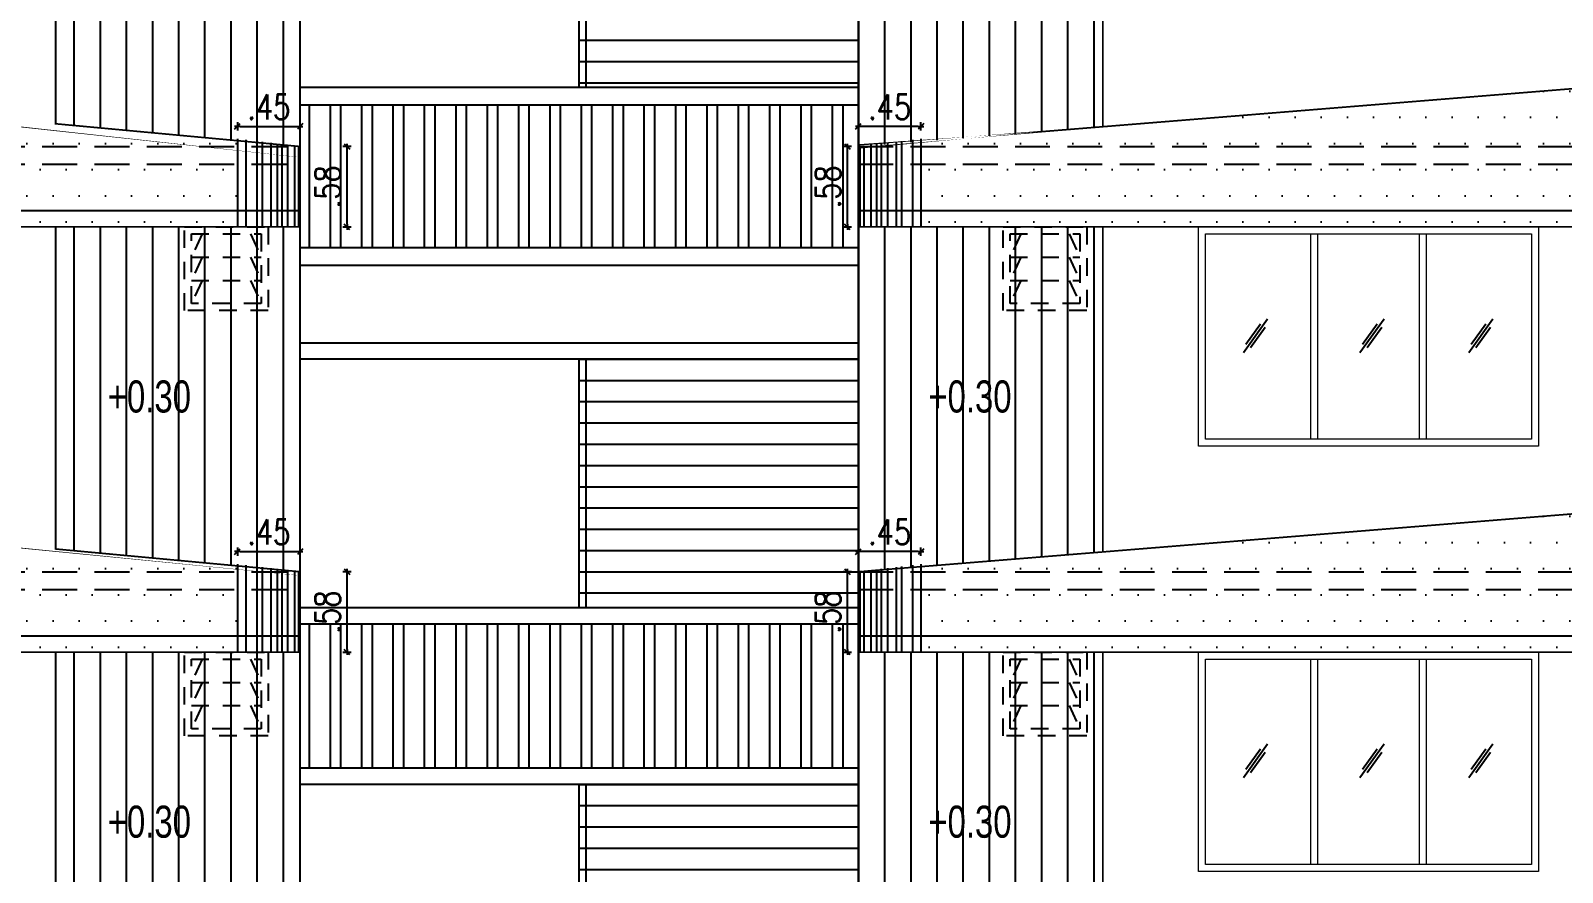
# Model space of a CAD drawing. Header units: inches. Extents: x 14235 to 14499, y 0 to 2549.
# Drawn here: x 14303.44 to 14314.42, y 2434.5 to 2440.53 of the extents above; entities that cross this region are included whole.
import ezdxf
from ezdxf.enums import TextEntityAlignment as Align

# ---------------------------------------------------------------- set-up
doc = ezdxf.new("R2010")
doc.units = ezdxf.units.IN
doc.header["$LTSCALE"] = 0.25
doc.header["$MEASUREMENT"] = 0
doc.header["$PDMODE"] = 35
doc.linetypes.add('1', pattern=[0])
doc.linetypes.add('DASHEDX2', pattern=[1.5, 1, -0.5])
for name, color, linetype in [('ELE.PROJ.', 1, 'Continuous'), ('GLASS WINDOW', 251, '1'), ('hatch', 251, 'Continuous'), ('proj-internal', 1, 'DASHEDX2'), ('Stair', 56, 'Continuous'), ('steel', 251, 'Continuous'), ('wall', 7, 'Continuous'), ('WORK TEX', 6, 'Continuous'), ('WORKING DIM', 7, 'Continuous')]:
    doc.layers.add(name, color=color, linetype=linetype)
doc.layers.add('WINDOW', color=106, linetype='Continuous', lineweight=13)
doc.styles.add('ARL', font='swisscl_0.ttf')
doc.styles.add('romans', font='romans.shx', dxfattribs={"width": 0.8})
doc.dimstyles.new('121', dxfattribs={"dimscale": 0.1, "dimtxt": 1.8, "dimasz": 0.2, "dimexe": 0.03125, "dimexo": 0.25, "dimgap": 0.5, "dimtad": 1, "dimzin": 4, "dimdsep": 46, "dimtxsty": 'romans', "dimblk1": 'MINITICK', "dimblk2": 'MINITICK', "dimsah": 1, "dimcen": 1, "dimse1": 1, "dimse2": 1, "dimclrd": 252, "dimclre": 256, "dimclrt": 7, "dimadec": 3, "dimazin": 0, "dimtfac": 0.8, "dimtix": 1, "dimtmove": 2, "dimatfit": 3, "dimfxl": 0, "dimtolj": 1, "dimtzin": 3, "dimarcsym": 0})
pattern_1 = [(90, (-144.810584325649, -43.11233376122209), (-0.225, 2.775557561562891e-17), []), (90, (-144.7355843257748, -43.03733376134794), (-0.225, 2.775557561562891e-17), [])]
pattern_2 = [(90, (-144.810584325649, -27.86233376122254), (-0.1875, 2.775557561562891e-17), [])]
pattern_3 = [(0, (-42.02475947637686, 18.30000000000018), (0.09375, 0.1875), [0, -0.1875])]
pattern_4 = [(90, (-144.810584325649, -24.81233376122191), (-0.1875, 2.775557561562891e-17), [])]
pattern_5 = [(0, (-42.02475947637686, 21.34999999999991), (0.09375, 0.1875), [0, -0.1875])]
pattern_6 = [(90, (-144.810584325649, -21.76233376122218), (-0.1875, 2.775557561562891e-17), [])]

# ---------------------------------------------------------------- blocks, each defined once
blk = doc.blocks.new('MINITICK')
at = {"color": 7}
for p, q in [((1, 1), (-1, -1)), ((-1, 0), (1, 0)), ((0, -1.5), (0, 1.5))]:
    blk.add_line(p, q, dxfattribs=at)
blk = doc.blocks.new('*D1040')
at = {"layer": 'Defpoints', "color": 0, "transparency": 16777216}
for p in [(14305.37196998817, 2436.652732442008), (14305.70847757606, 2436.652732442008), (14305.37196998817, 2436.075699921697)]:
    blk.add_point(p, dxfattribs=at)
at = {"layer": 'WORKING DIM', "color": 252, "lineweight": -2, "transparency": 16777216}
blk.add_line((14305.70847757606, 2436.095699921697), (14305.70847757606, 2436.632732442008), dxfattribs=at)
at = {"layer": 'WORKING DIM', "color": 252, "lineweight": -2, "transparency": 16777216, "xscale": 0.02, "yscale": 0.02, "zscale": 0.02}
for p, rotation in [((14305.70847757606, 2436.652732442008), 90), ((14305.70847757606, 2436.075699921697), 270)]:
    blk.add_blockref('MINITICK', p, dxfattribs=dict(at, rotation=rotation))
at = {"layer": 'WORKING DIM', "color": 7, "transparency": 16777216, "insert": (14305.56847757606, 2436.364216181855), "char_height": 0.18, "attachment_point": 5, "rotation": 90, "style": 'romans'}
blk.add_mtext('\\A1;.58', dxfattribs=at)
blk = doc.blocks.new('*D1042')
at = {"layer": 'Defpoints', "color": 0, "transparency": 16777216}
for p in [(14305.37196998816, 2436.796919654661), (14304.92196998816, 2436.357849424779), (14305.37196998816, 2436.364216181852)]:
    blk.add_point(p, dxfattribs=at)
at = {"layer": 'WORKING DIM', "color": 252, "lineweight": -2, "transparency": 16777216}
blk.add_line((14304.94196998816, 2436.796919654661), (14305.35196998816, 2436.796919654661), dxfattribs=at)
at = {"layer": 'WORKING DIM', "color": 252, "lineweight": -2, "transparency": 16777216, "xscale": 0.02, "yscale": 0.02, "zscale": 0.02, "rotation": 180}
blk.add_blockref('MINITICK', (14304.92196998816, 2436.796919654661), dxfattribs=at)
at = {"layer": 'WORKING DIM', "color": 252, "lineweight": -2, "transparency": 16777216, "xscale": 0.02, "yscale": 0.02, "zscale": 0.02}
blk.add_blockref('MINITICK', (14305.37196998816, 2436.796919654661), dxfattribs=at)
at = {"layer": 'WORKING DIM', "color": 7, "transparency": 16777216, "insert": (14305.14696998816, 2436.93691965466), "char_height": 0.18, "attachment_point": 5, "style": 'romans'}
blk.add_mtext('\\A1;.45', dxfattribs=at)
blk = doc.blocks.new('*D1033')
at = {"layer": 'Defpoints', "color": 0, "transparency": 16777216}
for p in [(14309.2960172966, 2436.652732442008), (14309.37349437737, 2436.652732442008), (14309.37349437737, 2436.075699921697)]:
    blk.add_point(p, dxfattribs=at)
at = {"layer": 'WORKING DIM', "color": 252, "lineweight": -2, "transparency": 16777216}
blk.add_line((14309.2960172966, 2436.095699921697), (14309.2960172966, 2436.632732442008), dxfattribs=at)
at = {"layer": 'WORKING DIM', "color": 252, "lineweight": -2, "transparency": 16777216, "xscale": 0.02, "yscale": 0.02, "zscale": 0.02}
for p, rotation in [((14309.2960172966, 2436.652732442008), 90), ((14309.2960172966, 2436.075699921697), 270)]:
    blk.add_blockref('MINITICK', p, dxfattribs=dict(at, rotation=rotation))
at = {"layer": 'WORKING DIM', "color": 7, "transparency": 16777216, "insert": (14309.15601729661, 2436.364216181855), "char_height": 0.18, "attachment_point": 5, "rotation": 90, "style": 'romans'}
blk.add_mtext('\\A1;.58', dxfattribs=at)
blk = doc.blocks.new('*D1034')
at = {"layer": 'Defpoints', "color": 0, "transparency": 16777216}
for p in [(14309.37349437737, 2436.796919654661), (14309.37349437737, 2436.364216181852), (14309.82349437737, 2436.357849424779)]:
    blk.add_point(p, dxfattribs=at)
at = {"layer": 'WORKING DIM', "color": 252, "lineweight": -2, "transparency": 16777216}
blk.add_line((14309.80349437737, 2436.796919654661), (14309.39349437737, 2436.796919654661), dxfattribs=at)
at = {"layer": 'WORKING DIM', "color": 252, "lineweight": -2, "transparency": 16777216, "xscale": 0.02, "yscale": 0.02, "zscale": 0.02, "rotation": 180}
blk.add_blockref('MINITICK', (14309.37349437737, 2436.796919654661), dxfattribs=at)
at = {"layer": 'WORKING DIM', "color": 252, "lineweight": -2, "transparency": 16777216, "xscale": 0.02, "yscale": 0.02, "zscale": 0.02}
blk.add_blockref('MINITICK', (14309.82349437737, 2436.796919654661), dxfattribs=at)
at = {"layer": 'WORKING DIM', "color": 7, "transparency": 16777216, "insert": (14309.59849437737, 2436.93691965466), "char_height": 0.18, "attachment_point": 5, "style": 'romans'}
blk.add_mtext('\\A1;.45', dxfattribs=at)
blk = doc.blocks.new('*D1054')
at = {"layer": 'Defpoints', "color": 0, "transparency": 16777216}
for p in [(14305.37196998817, 2439.702732442008), (14305.70847757606, 2439.702732442008), (14305.37196998817, 2439.125699921697)]:
    blk.add_point(p, dxfattribs=at)
at = {"layer": 'WORKING DIM', "color": 252, "lineweight": -2, "transparency": 16777216}
blk.add_line((14305.70847757606, 2439.145699921697), (14305.70847757606, 2439.682732442008), dxfattribs=at)
at = {"layer": 'WORKING DIM', "color": 252, "lineweight": -2, "transparency": 16777216, "xscale": 0.02, "yscale": 0.02, "zscale": 0.02}
for p, rotation in [((14305.70847757606, 2439.702732442008), 90), ((14305.70847757606, 2439.125699921697), 270)]:
    blk.add_blockref('MINITICK', p, dxfattribs=dict(at, rotation=rotation))
at = {"layer": 'WORKING DIM', "color": 7, "transparency": 16777216, "insert": (14305.56847757606, 2439.414216181854), "char_height": 0.18, "attachment_point": 5, "rotation": 90, "style": 'romans'}
blk.add_mtext('\\A1;.58', dxfattribs=at)
blk = doc.blocks.new('*D1056')
at = {"layer": 'Defpoints', "color": 0, "transparency": 16777216}
for p in [(14305.37196998816, 2439.84691965466), (14304.92196998816, 2439.407849424779), (14305.37196998816, 2439.414216181852)]:
    blk.add_point(p, dxfattribs=at)
at = {"layer": 'WORKING DIM', "color": 252, "lineweight": -2, "transparency": 16777216}
blk.add_line((14304.94196998816, 2439.84691965466), (14305.35196998816, 2439.84691965466), dxfattribs=at)
at = {"layer": 'WORKING DIM', "color": 252, "lineweight": -2, "transparency": 16777216, "xscale": 0.02, "yscale": 0.02, "zscale": 0.02, "rotation": 180}
blk.add_blockref('MINITICK', (14304.92196998816, 2439.84691965466), dxfattribs=at)
at = {"layer": 'WORKING DIM', "color": 252, "lineweight": -2, "transparency": 16777216, "xscale": 0.02, "yscale": 0.02, "zscale": 0.02}
blk.add_blockref('MINITICK', (14305.37196998816, 2439.84691965466), dxfattribs=at)
at = {"layer": 'WORKING DIM', "color": 7, "transparency": 16777216, "insert": (14305.14696998816, 2439.98691965466), "char_height": 0.18, "attachment_point": 5, "style": 'romans'}
blk.add_mtext('\\A1;.45', dxfattribs=at)
blk = doc.blocks.new('*D1047')
at = {"layer": 'Defpoints', "color": 0, "transparency": 16777216}
for p in [(14309.2960172966, 2439.702732442008), (14309.37349437737, 2439.702732442008), (14309.37349437737, 2439.125699921697)]:
    blk.add_point(p, dxfattribs=at)
at = {"layer": 'WORKING DIM', "color": 252, "lineweight": -2, "transparency": 16777216}
blk.add_line((14309.2960172966, 2439.145699921697), (14309.2960172966, 2439.682732442008), dxfattribs=at)
at = {"layer": 'WORKING DIM', "color": 252, "lineweight": -2, "transparency": 16777216, "xscale": 0.02, "yscale": 0.02, "zscale": 0.02}
for p, rotation in [((14309.2960172966, 2439.702732442008), 90), ((14309.2960172966, 2439.125699921697), 270)]:
    blk.add_blockref('MINITICK', p, dxfattribs=dict(at, rotation=rotation))
at = {"layer": 'WORKING DIM', "color": 7, "transparency": 16777216, "insert": (14309.15601729661, 2439.414216181854), "char_height": 0.18, "attachment_point": 5, "rotation": 90, "style": 'romans'}
blk.add_mtext('\\A1;.58', dxfattribs=at)
blk = doc.blocks.new('*D1048')
at = {"layer": 'Defpoints', "color": 0, "transparency": 16777216}
for p in [(14309.37349437737, 2439.84691965466), (14309.37349437737, 2439.414216181852), (14309.82349437737, 2439.407849424779)]:
    blk.add_point(p, dxfattribs=at)
at = {"layer": 'WORKING DIM', "color": 252, "lineweight": -2, "transparency": 16777216}
blk.add_line((14309.80349437737, 2439.84691965466), (14309.39349437737, 2439.84691965466), dxfattribs=at)
at = {"layer": 'WORKING DIM', "color": 252, "lineweight": -2, "transparency": 16777216, "xscale": 0.02, "yscale": 0.02, "zscale": 0.02, "rotation": 180}
blk.add_blockref('MINITICK', (14309.37349437737, 2439.84691965466), dxfattribs=at)
at = {"layer": 'WORKING DIM', "color": 252, "lineweight": -2, "transparency": 16777216, "xscale": 0.02, "yscale": 0.02, "zscale": 0.02}
blk.add_blockref('MINITICK', (14309.82349437737, 2439.84691965466), dxfattribs=at)
at = {"layer": 'WORKING DIM', "color": 7, "transparency": 16777216, "insert": (14309.59849437737, 2439.98691965466), "char_height": 0.18, "attachment_point": 5, "style": 'romans'}
blk.add_mtext('\\A1;.45', dxfattribs=at)

msp = doc.modelspace()

# ---------------------------------------------------------------- hatches: boundary and pattern name
at = {"layer": 'hatch'}
h = msp.add_hatch(dxfattribs=at)
h.set_pattern_fill('ANSI31', color=36, scale=1.5, angle=45)
h.set_pattern_definition(pattern_6)
h.paths.add_polyline_path([(14305.37196998816, 2442.175699921696), (14303.618921208, 2442.175699921696), (14303.618921208, 2439.865773521391), (14305.37196998816, 2439.702732442007)])
h = msp.add_hatch(dxfattribs=at)
h.set_pattern_fill('ANSI31', color=36, scale=1.5, angle=45)
h.set_pattern_definition(pattern_6)
h.paths.add_polyline_path([(14311.12654315728, 2442.175699923341), (14309.37349437725, 2442.175699923341), (14309.37349437741, 2439.702732443652), (14311.12654315728, 2439.844700184579)])
at = {"layer": 'hatch', "true_color": 0xc7b399}
h = msp.add_hatch(dxfattribs=at)
h.set_pattern_fill('DOTS', color=253, scale=3)
h.set_pattern_definition(pattern_5)
h.paths.add_polyline_path([(14304.92196998816, 2439.744584378219), (14300.49392120881, 2440.15641196723), (14295.21219875781, 2440.15641196723), (14295.21219875781, 2439.125699921697), (14304.92196998816, 2439.125699921697)])
h = msp.add_hatch(dxfattribs=at)
h.set_pattern_fill('DOTS', color=253, scale=3)
h.set_pattern_definition(pattern_5)
h.paths.add_polyline_path([(14314.97562852241, 2440.15641196723), (14309.82349437737, 2439.739174944285), (14309.82349437737, 2439.125699921697), (14320.82899731435, 2439.125699921697), (14320.82899731435, 2440.15641196723)])
at = {"layer": 'hatch'}
h = msp.add_hatch(dxfattribs=at)
h.set_pattern_fill('ANSI32', color=8, scale=0.6, angle=45)
h.set_pattern_definition(pattern_1)
h.paths.add_polyline_path([(14309.37349437725, 2439.998732442008), (14305.37196998812, 2439.998732442008), (14305.37196998812, 2438.975732442008), (14309.37349437725, 2438.975732442008)])
h = msp.add_hatch(dxfattribs=at)
h.set_pattern_fill('ANSI31', color=36, scale=1.5, angle=45)
h.set_pattern_definition(pattern_4)
h.paths.add_polyline_path([(14305.37196998816, 2439.125699921697), (14303.618921208, 2439.125699921697), (14303.618921208, 2436.815773521392), (14305.37196998816, 2436.652732442008)])
h = msp.add_hatch(dxfattribs=at)
h.set_pattern_fill('ANSI31', color=36, scale=1.5, angle=45)
h.set_pattern_definition(pattern_4)
h.paths.add_polyline_path([(14311.12654315728, 2439.125699923341), (14309.37349437725, 2439.125699923341), (14309.37349437741, 2436.652732443652), (14311.12654315728, 2436.794700184579)])
at = {"layer": 'hatch', "true_color": 0xc7b399}
h = msp.add_hatch(dxfattribs=at)
h.set_pattern_fill('DOTS', color=253, scale=3)
h.set_pattern_definition(pattern_3)
h.paths.add_polyline_path([(14304.92196998816, 2436.694584378219), (14300.49392120881, 2437.10641196723), (14295.21219875781, 2437.10641196723), (14295.21219875781, 2436.075699921697), (14304.92196998816, 2436.075699921697)])
h = msp.add_hatch(dxfattribs=at)
h.set_pattern_fill('DOTS', color=253, scale=3)
h.set_pattern_definition(pattern_3)
h.paths.add_polyline_path([(14314.97562852241, 2437.10641196723), (14309.82349437737, 2436.689174944285), (14309.82349437737, 2436.075699921697), (14320.82899731435, 2436.075699921697), (14320.82899731435, 2437.10641196723)])
at = {"layer": 'hatch'}
h = msp.add_hatch(dxfattribs=at)
h.set_pattern_fill('ANSI32', color=8, scale=0.6, angle=45)
h.set_pattern_definition(pattern_1)
h.paths.add_polyline_path([(14305.37196998816, 2436.277764962315), (14305.37196998816, 2435.242764962315), (14309.37349437736, 2435.242764962315), (14309.37349437736, 2436.277764962315)])
h = msp.add_hatch(dxfattribs=at)
h.set_pattern_fill('ANSI31', color=36, scale=1.5, angle=45)
h.set_pattern_definition(pattern_2)
h.paths.add_polyline_path([(14305.37196998816, 2436.075699921696), (14303.618921208, 2436.075699921696), (14303.618921208, 2433.765773521391), (14305.37196998816, 2433.602732442007)])
h = msp.add_hatch(dxfattribs=at)
h.set_pattern_fill('ANSI31', color=36, scale=1.5, angle=45)
h.set_pattern_definition(pattern_2)
h.paths.add_polyline_path([(14311.12654315728, 2436.07569992334), (14309.37349437725, 2436.07569992334), (14309.37349437741, 2433.602732443652), (14311.12654315728, 2433.744700184579)])

# ---------------------------------------------------------------- linework, layer by layer
at = {"layer": 'ELE.PROJ.', "color": 8}
for p, q in [((14304.92196998816, 2439.757399108688), (14304.92196998816, 2439.125699921697)), ((14304.98265585514, 2439.75002689966), (14304.98265585514, 2439.125699921697)), ((14305.06073963025, 2439.740541166978), (14305.06073963025, 2439.125699921697)), ((14305.10068897599, 2439.735688061272), (14305.10068897599, 2439.125699921697)), ((14305.16162167379, 2439.728285866871), (14305.16162167379, 2439.125699921697)), ((14305.20777845719, 2439.722678672442), (14305.20777845719, 2439.125699921697)), ((14305.24130966711, 2439.718605251384), (14305.24130966711, 2439.125699921697)), ((14305.28241716958, 2439.713611451082), (14305.28241716958, 2439.125699921697)), ((14305.33107152272, 2439.707700848181), (14305.33107152272, 2439.125699921697)), ((14305.35990774246, 2439.704197781486), (14305.35990774246, 2439.125699921697)), ((14309.38555662307, 2439.704197781486), (14309.38555662307, 2439.125699921697)), ((14309.41439284281, 2439.707700848181), (14309.41439284281, 2439.125699921697)), ((14309.46304719595, 2439.713611451082), (14309.46304719595, 2439.125699921697)), ((14309.50415469843, 2439.718605251384), (14309.50415469843, 2439.125699921697)), ((14309.53768590834, 2439.722678672442), (14309.53768590834, 2439.125699921697)), ((14309.58384269175, 2439.728285866871), (14309.58384269175, 2439.125699921697)), ((14309.64477538954, 2439.735688061272), (14309.64477538954, 2439.125699921697)), ((14309.68472473528, 2439.740541166978), (14309.68472473528, 2439.125699921697)), ((14309.76280851039, 2439.75002689966), (14309.76280851039, 2439.125699921697)), ((14309.82349437737, 2439.757399108688), (14309.82349437737, 2439.125699921697)), ((14304.92196998816, 2436.707399108689), (14304.92196998816, 2436.075699921697)), ((14304.98265585514, 2436.70002689966), (14304.98265585514, 2436.075699921697)), ((14309.76280851039, 2436.70002689966), (14309.76280851039, 2436.075699921697)), ((14309.82349437737, 2436.707399108689), (14309.82349437737, 2436.075699921697)), ((14305.06073963025, 2436.690541166978), (14305.06073963025, 2436.075699921697)), ((14305.10068897599, 2436.685688061273), (14305.10068897599, 2436.075699921697)), ((14305.16162167379, 2436.678285866872), (14305.16162167379, 2436.075699921697)), ((14305.20777845719, 2436.672678672442), (14305.20777845719, 2436.075699921697)), ((14305.24130966711, 2436.668605251385), (14305.24130966711, 2436.075699921697)), ((14305.28241716958, 2436.663611451082), (14305.28241716958, 2436.075699921697)), ((14305.33107152272, 2436.657700848181), (14305.33107152272, 2436.075699921697)), ((14305.35990774246, 2436.654197781486), (14305.35990774246, 2436.075699921697)), ((14309.38555662307, 2436.654197781486), (14309.38555662307, 2436.075699921697)), ((14309.41439284281, 2436.657700848181), (14309.41439284281, 2436.075699921697)), ((14309.46304719595, 2436.663611451082), (14309.46304719595, 2436.075699921697)), ((14309.50415469843, 2436.668605251385), (14309.50415469843, 2436.075699921697)), ((14309.53768590834, 2436.672678672442), (14309.53768590834, 2436.075699921697)), ((14309.58384269175, 2436.678285866872), (14309.58384269175, 2436.075699921697)), ((14309.64477538954, 2436.685688061273), (14309.64477538954, 2436.075699921697)), ((14309.68472473528, 2436.690541166978), (14309.68472473528, 2436.075699921697))]:
    msp.add_line(p, q, dxfattribs=at)
at = {"layer": 'ELE.PROJ.'}
for p, q in [((14305.37196998817, 2439.240699921696), (14294.8228846248, 2439.240699921696)), ((14321.21831144738, 2439.240699921605), (14309.3734943774, 2439.240699921605)), ((14305.37196998817, 2436.190699921697), (14294.82288462479, 2436.190699921697)), ((14321.21831144737, 2436.190699921605), (14309.3734943774, 2436.190699921605))]:
    msp.add_line(p, q, dxfattribs=at)
at = {"layer": 'ELE.PROJ.', "color": 36, "const_width": 0.012}
for points in [[(14305.37196998812, 2442.175699921696), (14303.618921208, 2442.175699921696), (14303.618921208, 2439.865773521391), (14305.37196998816, 2439.702732442007), (14305.37196998816, 2442.175699921696)], [(14309.37349437725, 2442.175699921696), (14311.12654315728, 2442.175699921696), (14311.12654315728, 2439.844700184579), (14309.37349437741, 2439.702732442008), (14309.37349437725, 2442.175699921696)], [(14305.37196998812, 2439.125699921697), (14303.618921208, 2439.125699921697), (14303.618921208, 2436.815773521392), (14305.37196998816, 2436.652732442008), (14305.37196998816, 2439.125699921697)], [(14309.37349437725, 2439.125699921697), (14311.12654315728, 2439.125699921697), (14311.12654315728, 2436.794700184579), (14309.37349437741, 2436.652732442008), (14309.37349437725, 2439.125699921697)], [(14305.37196998812, 2436.075699921696), (14303.618921208, 2436.075699921696), (14303.618921208, 2433.765773521391), (14305.37196998816, 2433.602732442007), (14305.37196998816, 2436.075699921696)], [(14309.37349437725, 2436.075699921696), (14311.12654315728, 2436.075699921696), (14311.12654315728, 2433.744700184579), (14309.37349437741, 2433.602732442007), (14309.37349437725, 2436.075699921696)]]:
    msp.add_lwpolyline(points, dxfattribs=at)
at = {"layer": 'ELE.PROJ.', "const_width": 0.012}
for points in [[(14305.37196998817, 2439.125699921697), (14294.82288462479, 2439.125699921697), (14294.82288462479, 2440.15641196723), (14300.49392120881, 2440.15641196723), (14305.37196998816, 2439.702732442007)], [(14309.3734943774, 2439.125699921697), (14321.21831144737, 2439.125699921697), (14321.21831144737, 2440.15641196723), (14314.97562852241, 2440.15641196723), (14309.3734943774, 2439.702732442007)], [(14305.37196998817, 2436.075699921697), (14294.82288462479, 2436.075699921697), (14294.82288462479, 2437.10641196723), (14300.49392120881, 2437.10641196723), (14305.37196998816, 2436.652732442008)], [(14309.3734943774, 2436.075699921697), (14321.21831144737, 2436.075699921697), (14321.21831144737, 2437.10641196723), (14314.97562852241, 2437.10641196723), (14309.3734943774, 2436.652732442008)]]:
    msp.add_lwpolyline(points, close=True, dxfattribs=at)
at = {"layer": 'GLASS WINDOW', "color": 4, "ltscale": 200}
for p, q in [((14312.30859503551, 2438.465091342657), (14312.13494920516, 2438.223619652685)), ((14313.14506115268, 2438.465091342657), (14312.97141532233, 2438.223619652685)), ((14313.92473594922, 2438.465091342657), (14313.75109011887, 2438.223619652685)), ((14312.25802376646, 2438.42902346926), (14312.15304547251, 2438.283040775632)), ((14312.29049876816, 2438.405670219709), (14312.18552047421, 2438.259687526081)), ((14313.09448988363, 2438.42902346926), (14312.98951158968, 2438.283040775632)), ((14313.12696488533, 2438.405670219709), (14313.02198659138, 2438.259687526081)), ((14313.87416468017, 2438.42902346926), (14313.76918638621, 2438.283040775632)), ((14313.90663968187, 2438.405670219709), (14313.80166138792, 2438.259687526081)), ((14312.30859503551, 2435.415091342656), (14312.13494920516, 2435.173619652684)), ((14313.14506115268, 2435.415091342656), (14312.97141532233, 2435.173619652684)), ((14313.92473594922, 2435.415091342656), (14313.75109011887, 2435.173619652684)), ((14312.25802376646, 2435.37902346926), (14312.15304547251, 2435.233040775632)), ((14312.29049876816, 2435.355670219708), (14312.18552047421, 2435.20968752608)), ((14313.09448988363, 2435.37902346926), (14312.98951158968, 2435.233040775632)), ((14313.12696488533, 2435.355670219708), (14313.02198659138, 2435.20968752608)), ((14313.87416468017, 2435.37902346926), (14313.76918638621, 2435.233040775632)), ((14313.90663968187, 2435.355670219708), (14313.80166138792, 2435.20968752608))]:
    msp.add_line(p, q, dxfattribs=at)
at = {"layer": 'proj-internal', "color": 251}
for p, q in [((14295.2728846248, 2439.702732442007), (14305.37196998813, 2439.702732442007)), ((14309.37349437725, 2439.702732442007), (14320.76831144737, 2439.702732442007)), ((14295.2728846248, 2439.575699921697), (14305.37196998813, 2439.575699921697)), ((14309.37349437725, 2439.575699921697), (14320.76831144737, 2439.575699921697)), ((14295.2728846248, 2436.652732442008), (14305.37196998813, 2436.652732442008)), ((14309.37349437725, 2436.652732442008), (14320.76831144737, 2436.652732442008)), ((14295.2728846248, 2436.525699921697), (14305.37196998813, 2436.525699921698)), ((14309.37349437725, 2436.525699921698), (14320.76831144737, 2436.525699921697))]:
    msp.add_line(p, q, dxfattribs=at)
at = {"layer": 'proj-internal', "color": 251, "ltscale": 0.5}
for p, q in [((14304.59221389041, 2439.075699921697), (14305.09196998792, 2439.075699921697)), ((14304.59221389041, 2438.575699921697), (14304.59221389041, 2439.075699921697)), ((14304.66829877299, 2439.075699921697), (14304.59221389041, 2438.909033255031)), ((14305.01588510534, 2439.075699921697), (14305.09196998792, 2438.909033255031)), ((14305.09196998792, 2439.075699921697), (14305.09196998792, 2438.575699921697)), ((14310.46245779151, 2439.075699921697), (14310.96221388902, 2439.075699921697)), ((14310.46245779151, 2438.575699921697), (14310.46245779151, 2439.075699921697)), ((14310.53854267409, 2439.075699921697), (14310.46245779151, 2438.909033255031)), ((14310.88612900644, 2439.075699921697), (14310.96221388902, 2438.909033255031)), ((14310.96221388902, 2439.075699921697), (14310.96221388902, 2438.575699921697)), ((14304.59221389041, 2438.909033255031), (14305.09196998792, 2438.909033255031)), ((14304.66829877299, 2438.909033255031), (14304.59221389041, 2438.742366588365)), ((14305.01588510534, 2438.909033255031), (14305.09196998792, 2438.742366588365)), ((14310.46245779151, 2438.909033255031), (14310.96221388902, 2438.909033255031)), ((14310.53854267409, 2438.909033255031), (14310.46245779151, 2438.742366588365)), ((14310.88612900644, 2438.909033255031), (14310.96221388902, 2438.742366588365)), ((14304.59221389041, 2438.742366588365), (14305.09196998792, 2438.742366588365)), ((14304.66829877299, 2438.742366588365), (14304.59221389041, 2438.575699921699)), ((14305.01588510534, 2438.742366588365), (14305.09196998792, 2438.575699921699)), ((14310.46245779151, 2438.742366588365), (14310.96221388902, 2438.742366588365)), ((14310.53854267409, 2438.742366588365), (14310.46245779151, 2438.575699921699)), ((14310.88612900644, 2438.742366588365), (14310.96221388902, 2438.575699921699)), ((14305.09196998792, 2438.575699921697), (14304.59221389041, 2438.575699921697)), ((14310.96221388902, 2438.575699921697), (14310.46245779151, 2438.575699921697)), ((14304.59221389041, 2436.025699921698), (14305.09196998792, 2436.025699921698)), ((14304.59221389041, 2435.525699921698), (14304.59221389041, 2436.025699921698)), ((14304.66829877299, 2436.025699921698), (14304.59221389041, 2435.859033255032)), ((14305.01588510534, 2436.025699921698), (14305.09196998792, 2435.859033255032)), ((14305.09196998792, 2436.025699921698), (14305.09196998792, 2435.525699921698)), ((14310.46245779151, 2436.025699921698), (14310.96221388902, 2436.025699921698)), ((14310.46245779151, 2435.525699921698), (14310.46245779151, 2436.025699921698)), ((14310.53854267409, 2436.025699921698), (14310.46245779151, 2435.859033255032)), ((14310.88612900644, 2436.025699921698), (14310.96221388902, 2435.859033255032)), ((14310.96221388902, 2436.025699921698), (14310.96221388902, 2435.525699921698)), ((14304.59221389041, 2435.859033255032), (14305.09196998792, 2435.859033255032)), ((14304.66829877299, 2435.859033255032), (14304.59221389041, 2435.692366588366)), ((14305.01588510534, 2435.859033255032), (14305.09196998792, 2435.692366588366)), ((14310.46245779151, 2435.859033255032), (14310.96221388902, 2435.859033255032)), ((14310.53854267409, 2435.859033255032), (14310.46245779151, 2435.692366588366)), ((14310.88612900644, 2435.859033255032), (14310.96221388902, 2435.692366588366)), ((14304.59221389041, 2435.692366588366), (14305.09196998792, 2435.692366588366)), ((14304.66829877299, 2435.692366588366), (14304.59221389041, 2435.525699921699)), ((14305.01588510534, 2435.692366588366), (14305.09196998792, 2435.525699921699)), ((14310.46245779151, 2435.692366588366), (14310.96221388902, 2435.692366588366)), ((14310.53854267409, 2435.692366588366), (14310.46245779151, 2435.525699921699)), ((14310.88612900644, 2435.692366588366), (14310.96221388902, 2435.525699921699)), ((14305.09196998792, 2435.525699921698), (14304.59221389041, 2435.525699921698)), ((14310.96221388902, 2435.525699921698), (14310.46245779151, 2435.525699921698))]:
    msp.add_line(p, q, dxfattribs=at)
for points in [[(14304.54221389041, 2439.125699921697), (14305.14196998792, 2439.125699921697), (14305.14196998792, 2438.525699921697), (14304.54221389041, 2438.525699921697)], [(14310.41245779151, 2439.125699921697), (14311.01221388902, 2439.125699921697), (14311.01221388902, 2438.525699921697), (14310.41245779151, 2438.525699921697)], [(14304.54221389041, 2436.075699921698), (14305.14196998792, 2436.075699921698), (14305.14196998792, 2435.475699921698), (14304.54221389041, 2435.475699921698)], [(14310.41245779151, 2436.075699921698), (14311.01221388902, 2436.075699921698), (14311.01221388902, 2435.475699921698), (14310.41245779151, 2435.475699921698)]]:
    msp.add_lwpolyline(points, close=True, dxfattribs=at)
at = {"layer": 'Stair', "ltscale": 10}
for p, q in [((14307.37273218278, 2440.125732442008), (14307.37273218278, 2441.227732442004)), ((14307.37273218278, 2440.465232442006), (14309.37349437737, 2440.465232442006)), ((14307.37273218278, 2440.312732442007), (14309.37349437737, 2440.312732442007)), ((14307.37273218278, 2440.160232442007), (14309.37349437737, 2440.160232442007)), ((14307.37273218278, 2438.177732442006), (14309.37349437737, 2438.177732442006)), ((14307.37273218278, 2436.525699921698), (14307.37273218278, 2438.177732442005)), ((14307.37273218278, 2438.025232442006), (14309.37349437737, 2438.025232442006)), ((14307.37273218278, 2437.872732442007), (14309.37349437737, 2437.872732442007)), ((14307.37273218278, 2437.720232442007), (14309.37349437737, 2437.720232442007)), ((14307.37273218278, 2437.567732442007), (14309.37349437737, 2437.567732442007)), ((14307.37273218278, 2437.415232442007), (14309.37349437737, 2437.415232442007)), ((14307.37273218278, 2437.262732442008), (14309.37349437737, 2437.262732442008)), ((14307.37273218278, 2437.110232442008), (14309.37349437737, 2437.110232442008)), ((14307.37273218278, 2436.957732442008), (14309.37349437737, 2436.957732442008)), ((14307.37273218278, 2436.805232442009), (14309.37349437737, 2436.805232442009)), ((14307.37273218278, 2436.652732442009), (14309.37349437737, 2436.652732442009)), ((14307.37273218278, 2436.392699921693), (14307.37273218278, 2436.652699921694)), ((14307.37273218278, 2436.500232442008), (14309.37349437737, 2436.500232442008)), ((14307.37273218278, 2435.127764962316), (14309.37349437737, 2435.127764962316)), ((14307.37273218278, 2434.025732442008), (14307.37273218278, 2435.127764962315)), ((14307.37273218278, 2434.975264962316), (14309.37349437737, 2434.975264962316)), ((14307.37273218278, 2434.822764962316), (14309.37349437737, 2434.822764962316)), ((14307.37273218278, 2434.670264962317), (14309.37349437737, 2434.670264962317)), ((14307.37273218278, 2434.517764962317), (14309.37349437737, 2434.517764962317))]:
    msp.add_line(p, q, dxfattribs=at)
at = {"layer": 'steel', "ltscale": 10}
for p, q in [((14307.42273218278, 2440.125732442008), (14307.42273218278, 2441.227732442005)), ((14307.42273218279, 2436.392764962315), (14307.42273218279, 2438.177732442006)), ((14307.42273218278, 2434.025732442008), (14307.42273218278, 2435.127764962316))]:
    msp.add_line(p, q, dxfattribs=at)
at = {"layer": 'wall'}
for p, q in [((14305.37196998812, 2418.225699921697), (14305.37196998812, 2459.306764962318)), ((14309.37349437725, 2459.306764962318), (14309.37349437725, 2418.225699921697)), ((14309.37349437725, 2440.125732442008), (14305.37196998812, 2440.125732442008)), ((14309.37349437725, 2439.998732442008), (14305.37196998812, 2439.998732442008)), ((14309.37349437725, 2438.975732442008), (14305.37196998812, 2438.975732442008)), ((14309.37349437725, 2438.848732442008), (14305.37196998812, 2438.848732442008)), ((14309.37349437737, 2438.292732442005), (14305.37196998817, 2438.292732442005)), ((14309.37349437737, 2438.177732442005), (14305.37196998817, 2438.177732442005)), ((14309.37349437737, 2436.392764962315), (14305.37196998816, 2436.392764962315)), ((14309.37349437737, 2436.277764962315), (14305.37196998816, 2436.277764962315)), ((14309.37349437737, 2435.242764962315), (14305.37196998816, 2435.242764962315)), ((14309.37349437737, 2435.127764962315), (14305.37196998816, 2435.127764962315))]:
    msp.add_line(p, q, dxfattribs=at)
at = {"layer": 'WINDOW'}
for p, q in [((14312.61719356329, 2439.075699921696), (14312.61719356329, 2437.602732442007)), ((14312.66719356329, 2439.075699921696), (14312.66719356329, 2437.602732442007)), ((14313.39686835983, 2439.075699921696), (14313.39686835983, 2437.602732442007)), ((14313.44686835983, 2439.075699921696), (14313.44686835983, 2437.602732442007)), ((14312.61719356329, 2436.025699921696), (14312.61719356329, 2434.552732442007)), ((14312.66719356329, 2436.025699921696), (14312.66719356329, 2434.552732442007)), ((14313.39686835983, 2436.025699921696), (14313.39686835983, 2434.552732442007)), ((14313.44686835983, 2436.025699921696), (14313.44686835983, 2434.552732442007))]:
    msp.add_line(p, q, dxfattribs=at)
for points in [[(14314.25154315637, 2437.552732442007), (14311.81251876675, 2437.552732442007), (14311.81251876675, 2439.125699921697), (14314.25154315637, 2439.125699921697)], [(14314.20154315637, 2437.602732442007), (14311.86251876675, 2437.602732442007), (14311.86251876675, 2439.075699921696), (14314.20154315637, 2439.075699921696)], [(14314.25154315637, 2434.502732442007), (14311.81251876675, 2434.502732442007), (14311.81251876675, 2436.075699921696), (14314.25154315637, 2436.075699921696)], [(14314.20154315637, 2434.552732442007), (14311.86251876675, 2434.552732442007), (14311.86251876675, 2436.025699921696), (14314.20154315637, 2436.025699921696)]]:
    msp.add_lwpolyline(points, close=True, dxfattribs=at)

# ---------------------------------------------------------------- texts
at = {"layer": 'WORK TEX', "color": 7, "style": 'ARL'}
for p in [(14304.29082415858, 2437.909884194449), (14310.17464666433, 2437.909884194449), (14304.29082415858, 2434.859884194449), (14310.17464666433, 2434.859884194449)]:
    msp.add_text('+0.30', height=0.23, dxfattribs=at).set_placement(p, align=Align.MIDDLE_CENTER)

# ---------------------------------------------------------------- dimensions: what is measured, and where the dimension line sits
at = {"layer": 'WORKING DIM'}
for base, p1, p2, picture, middle in [((14305.37196998816, 2439.84691965466), (14304.92196998816, 2439.407849424779), (14305.37196998816, 2439.414216181852), '*D1056', (14305.14696998816, 2439.98691965466)), ((14305.37196998816, 2436.796919654661), (14304.92196998816, 2436.357849424779), (14305.37196998816, 2436.364216181852), '*D1042', (14305.14696998816, 2436.93691965466))]:
    dim = msp.add_linear_dim(base=base, p1=p1, p2=p2, dimstyle='121', override={"dimfxl": 0.18, "dimfxlon": 1}, dxfattribs=at)
    dim.commit()
    dim.dimension.update_dxf_attribs({"geometry": picture, "text_midpoint": middle})
for base, p1, p2, angle, picture, middle in [((14309.37349437737, 2439.84691965466), (14309.82349437737, 2439.407849424779), (14309.37349437737, 2439.414216181852), 180, '*D1048', (14309.59849437737, 2439.98691965466)), ((14305.70847757606, 2439.702732442008), (14305.37196998817, 2439.125699921697), (14305.37196998817, 2439.702732442008), 90, '*D1054', (14305.56847757606, 2439.414216181854)), ((14309.2960172966, 2439.702732442008), (14309.37349437737, 2439.125699921697), (14309.37349437737, 2439.702732442008), 90, '*D1047', (14309.15601729661, 2439.414216181854)), ((14309.37349437737, 2436.796919654661), (14309.82349437737, 2436.357849424779), (14309.37349437737, 2436.364216181852), 180, '*D1034', (14309.59849437737, 2436.93691965466)), ((14305.70847757606, 2436.652732442008), (14305.37196998817, 2436.075699921697), (14305.37196998817, 2436.652732442008), 90, '*D1040', (14305.56847757606, 2436.364216181855)), ((14309.2960172966, 2436.652732442008), (14309.37349437737, 2436.075699921697), (14309.37349437737, 2436.652732442008), 90, '*D1033', (14309.15601729661, 2436.364216181855))]:
    dim = msp.add_linear_dim(base=base, p1=p1, p2=p2, angle=angle, dimstyle='121', override={"dimfxl": 0.18, "dimfxlon": 1}, dxfattribs=at)
    dim.commit()
    dim.dimension.update_dxf_attribs({"geometry": picture, "text_midpoint": middle})

doc.saveas('drawing.dxf')
